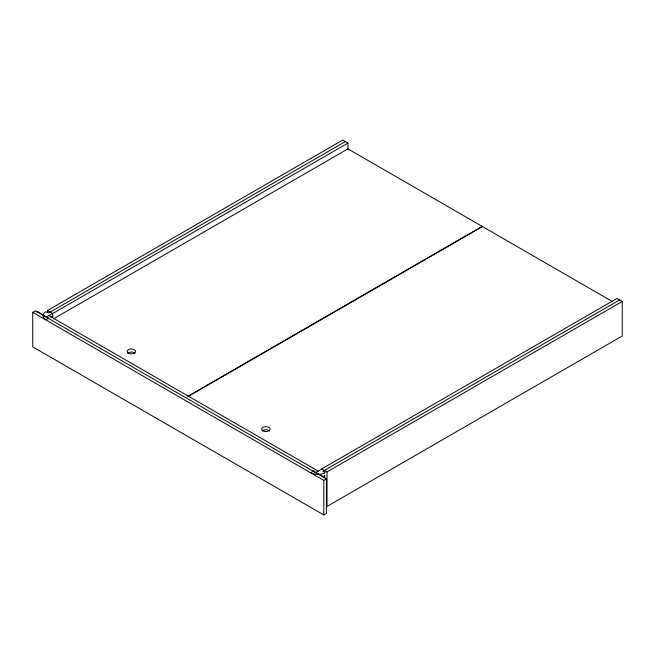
<?xml version="1.0" encoding="UTF-8"?>
<svg xmlns="http://www.w3.org/2000/svg" width="655" height="655" viewBox="0 0 655 655"><rect width="100%" height="100%" fill="white"/><g stroke="black" fill="none" stroke-linecap="round" stroke-linejoin="round"><path stroke-width="0.98" d="M46.734 317.429L46.21 317.118L46.734 316.815M316.111 472.337L315.055 472.337M32.75 312.369L35.37 310.863L326.419 478.903L326.419 513.422L323.807 514.936L32.75 346.896L32.75 312.369L323.807 480.41L326.419 478.903M47.479 312.55L47.479 310.519L342.712 140.064L347.944 143.085L347.944 149.798M345.324 141.578L48.863 312.853L45.67 311.755A10.357 5.977 0 0 0 45.67 319.64L48.601 318.502M46.21 317.118L52.564 313.45L52.564 316.471L50.893 317.438M52.711 317.601L52.711 313.54L347.944 143.085M53.702 318.748L347.944 148.873L482.178 226.376L187.944 396.25M188.239 396.422L482.481 226.548L612.302 301.497M313.188 471.264L311.141 472.443L311.215 472.951A10.357 5.977 0 0 0 324.88 472.951C325.994 471.985 321.638 471.6 323.431 470.953L619.63 299.949M315.579 472.64L321.933 468.972M327.017 471.911L622.25 301.456L622.25 335.982L327.017 506.43L327.017 471.911L321.785 468.89L617.018 298.434L622.25 301.456M47.479 310.519L52.711 313.54M48.822 315.612L318.199 471.133M36.86 311.289L48.675 318.117M313.115 470.789L324.929 477.61M324.888 475.432L324.88 475.972A10.357 5.977 0 0 1 322.628 476.84M324.397 470.396L324.397 472.427M324.397 475.473L324.397 477.503M323.807 480.41L323.807 514.936M262.213 430.9A4.225 2.44 0 0 1 269.541 430.9M127.676 353.225A4.225 2.44 0 0 1 135.004 353.225M262.884 430.826A4.225 2.44 0 0 0 269.958 429.737A4.225 2.44 0 0 0 264.784 426.741A4.225 2.44 0 0 0 262.884 430.826M128.347 353.151A4.225 2.44 0 0 0 135.421 352.062A4.225 2.44 0 0 0 130.247 349.074A4.225 2.44 0 0 0 128.347 353.151"/></g></svg>
